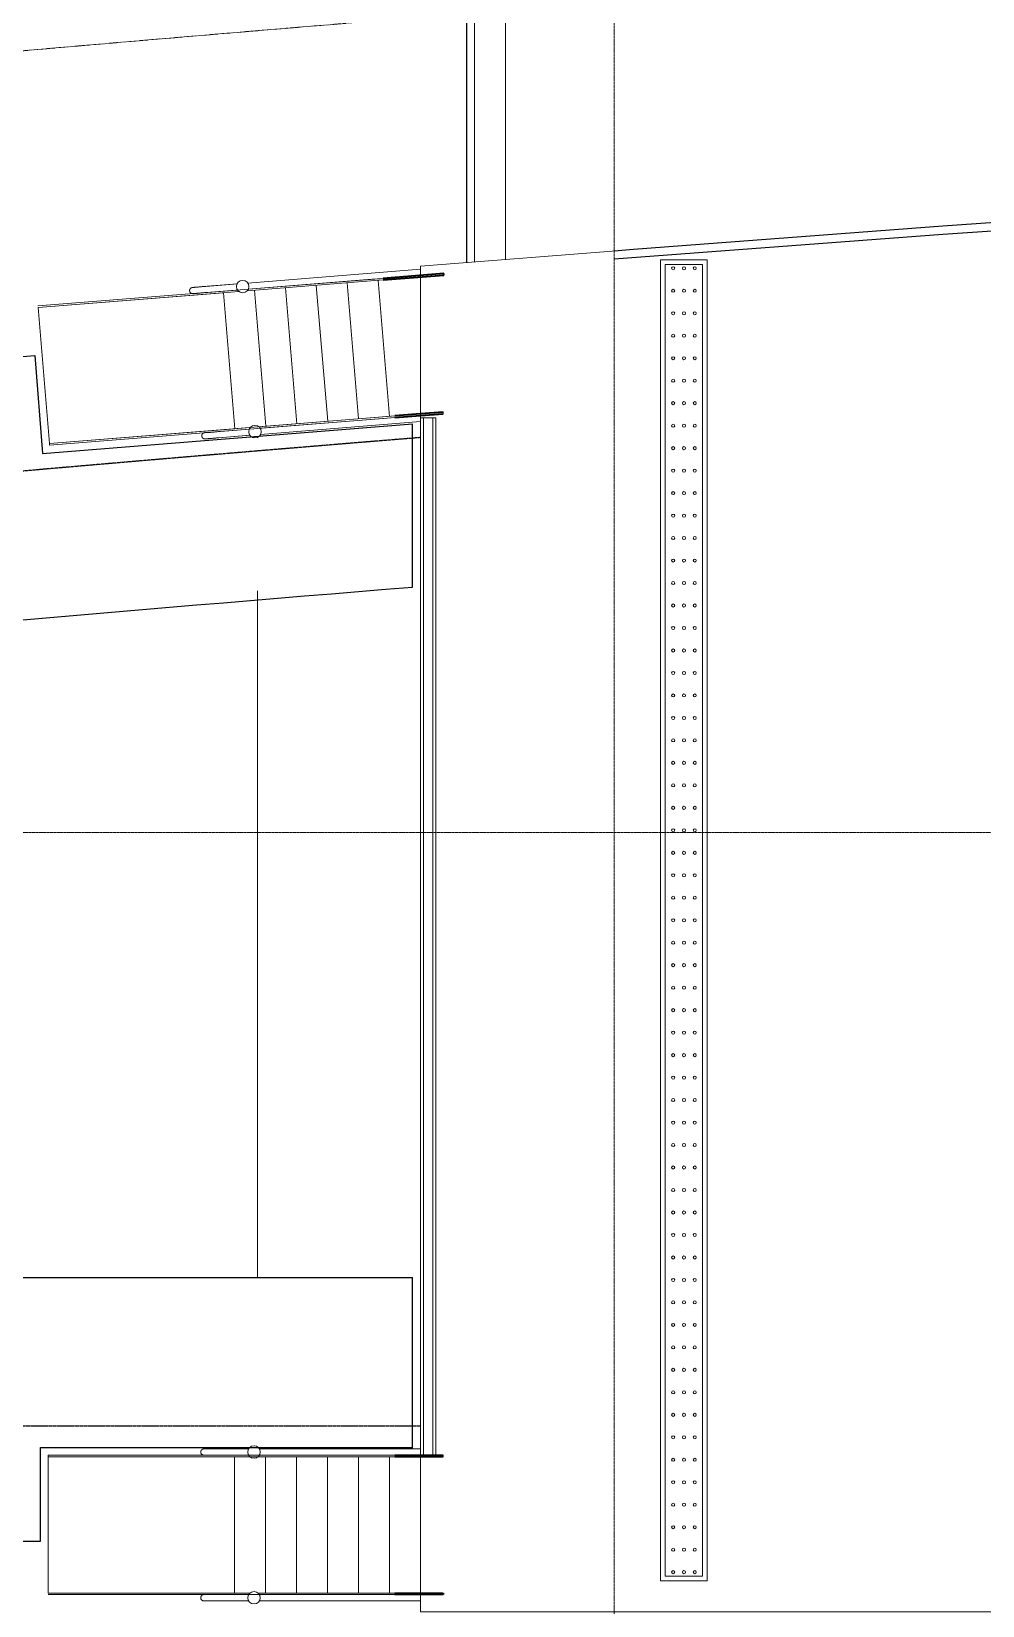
# Model space of a CAD drawing. Header units: millimetres. Extents: x -200069 to 184689, y -19972 to 101699.
# Drawn here: x -71259 to -65124, y -4985 to 5167 of the extents above; entities that cross this region are included whole.
import ezdxf

# ---------------------------------------------------------------- set-up
doc = ezdxf.new("R2010")
doc.units = ezdxf.units.MM
for name, pattern in [('CENTER', [50.8, 31.75, -6.35, 6.35, -6.35]), ('X-45-STST-GRID$0$Grid Line', [9.5, 5, -1.5, 1.5, -1.5]), ('X-45-STST-PL-PF$0$CENTER2', [28.575, 19.05, -3.175, 3.175, -3.175]), ('X-45-STST-PL-PF$0$Dash', [4, 2, -2])]:
    doc.linetypes.add(name, pattern=pattern)
doc.layers.get('Defpoints').update_dxf_attribs({"color": 6})
for name, color, linetype in [('ARC EDGE', 4, 'Continuous'), ('RC EDGE', 2, 'Continuous'), ('X-45-STST-PL-PF$0$ARC_VIADUCT', 2, 'Continuous')]:
    doc.layers.add(name, color=color, linetype=linetype)
for name, color, linetype, lineweight in [('X-45-STST-GRID$0$ARC_AXIS_LINE', 240, 'CENTER', 13), ('X-45-STST-PL-PF$0$ARC_CON-VIEW', 90, 'Continuous', 5), ('X-45-STST-PL-PF$0$ARC_FLOOR', 2, 'Continuous', 5), ('X-45-STST-PL-PF$0$ARC_GATE AXIS', 240, 'Continuous', 5), ('X-45-STST-PL-PF$0$ARC_GUTTER', 255, 'Continuous', 0), ('X-45-STST-PL-PF$0$ARC_GUTTER HATCH', 8, 'Continuous', 0), ('X-45-STST-PL-PF$0$ARC_HANDRAIL', 230, 'Continuous', 5), ('X-45-STST-PL-PF$0$ARC_STAIR-VIEW', 100, 'Continuous', 5)]:
    doc.layers.add(name, color=color, linetype=linetype, lineweight=lineweight)

# ---------------------------------------------------------------- blocks, each defined once
blk = doc.blocks.new('*U29')
at = {"layer": 'X-45-STST-PL-PF$0$ARC_GUTTER'}
for p, q in [((0, 0), (0, 300)), ((0, 300), (8519, 300)), ((8489, 270), (30, 270)), ((30, 270), (30, 30)), ((8489, 30), (8489, 270)), ((8519, 300), (8519, 0)), ((8519, 0), (0, 0)), ((30, 30), (8489, 30))]:
    blk.add_line(p, q, dxfattribs=at)
at = {"layer": 'X-45-STST-PL-PF$0$ARC_GUTTER HATCH'}
for centre, start, end in [((55, 219), 0, 180), ((55, 219), 180, 0), ((200, 219), 0, 180), ((200, 219), 180, 0), ((345, 219), 0, 180), ((345, 219), 180, 0), ((490, 219), 0, 180), ((490, 219), 180, 0), ((635, 219), 0, 180), ((635, 219), 180, 0), ((780, 219), 0, 180), ((780, 219), 180, 0), ((925, 219), 0, 180), ((925, 219), 180, 0), ((1070, 219), 0, 180), ((1070, 219), 180, 0), ((1215, 219), 0, 180), ((1215, 219), 180, 0), ((1360, 219), 0, 180), ((1360, 219), 180, 0), ((1505, 219), 0, 180), ((1505, 219), 180, 0), ((1650, 219), 0, 180), ((1650, 219), 180, 0), ((1795, 219), 0, 180), ((1795, 219), 180, 0), ((1940, 219), 0, 180), ((1940, 219), 180, 0), ((2085, 219), 0, 180), ((2085, 219), 180, 0), ((2230, 219), 0, 180), ((2230, 219), 180, 0), ((2375, 219), 0, 180), ((2375, 219), 180, 0), ((2520, 219), 0, 180), ((2520, 219), 180, 0), ((2665, 219), 0, 180), ((2665, 219), 180, 0), ((2810, 219), 0, 180), ((2810, 219), 180, 0), ((2955, 219), 0, 180), ((2955, 219), 180, 0), ((3100, 219), 0, 180), ((3100, 219), 180, 0), ((3245, 219), 0, 180), ((3245, 219), 180, 0), ((3390, 219), 0, 180), ((3390, 219), 180, 0), ((3535, 219), 0, 180), ((3535, 219), 180, 0), ((3680, 219), 0, 180), ((3680, 219), 180, 0), ((3825, 219), 0, 180), ((3825, 219), 180, 0), ((3970, 219), 0, 180), ((3970, 219), 180, 0), ((4115, 219), 0, 180), ((4115, 219), 180, 0), ((4260, 219), 0, 180), ((4260, 219), 180, 0), ((4405, 219), 0, 180), ((4405, 219), 180, 0), ((4550, 219), 0, 180), ((4550, 219), 180, 0), ((4695, 219), 0, 180), ((4695, 219), 180, 0), ((4840, 219), 0, 180), ((4840, 219), 180, 0), ((4985, 219), 0, 180), ((4985, 219), 180, 0), ((5130, 219), 0, 180), ((5130, 219), 180, 0), ((5275, 219), 0, 180), ((5275, 219), 180, 0), ((5420, 219), 0, 180), ((5420, 219), 180, 0), ((5565, 219), 0, 180), ((5565, 219), 180, 0), ((5710, 219), 0, 180), ((5710, 219), 180, 0), ((5855, 219), 0, 180), ((5855, 219), 180, 0), ((6000, 219), 0, 180), ((6000, 219), 180, 0), ((6145, 219), 0, 180), ((6145, 219), 180, 0), ((6290, 219), 0, 180), ((6290, 219), 180, 0), ((6435, 219), 0, 180), ((6435, 219), 180, 0), ((6580, 219), 0, 180), ((6580, 219), 180, 0), ((6725, 219), 0, 180), ((6725, 219), 180, 0), ((6870, 219), 0, 180), ((6870, 219), 180, 0), ((7015, 219), 0, 180), ((7015, 219), 180, 0), ((7160, 219), 0, 180), ((7160, 219), 180, 0), ((7305, 219), 0, 180), ((7305, 219), 180, 0), ((7450, 219), 0, 180), ((7450, 219), 180, 0), ((7595, 219), 0, 180), ((7595, 219), 180, 0), ((7740, 219), 0, 180), ((7740, 219), 180, 0), ((7885, 219), 0, 180), ((7885, 219), 180, 0), ((8030, 219), 0, 180), ((8030, 219), 180, 0), ((8175, 219), 0, 180), ((8175, 219), 180, 0), ((8320, 219), 0, 180), ((8320, 219), 180, 0), ((8465, 219), 0, 180), ((8465, 219), 180, 0), ((55, 150), 0, 180), ((55, 150), 180, 0), ((200, 150), 0, 180), ((200, 150), 180, 0), ((345, 150), 0, 180), ((345, 150), 180, 0), ((490, 150), 0, 180), ((490, 150), 180, 0), ((635, 150), 0, 180), ((635, 150), 180, 0), ((780, 150), 0, 180), ((780, 150), 180, 0), ((925, 150), 0, 180), ((925, 150), 180, 0), ((1070, 150), 0, 180), ((1070, 150), 180, 0), ((1215, 150), 0, 180), ((1215, 150), 180, 0), ((1360, 150), 0, 180), ((1360, 150), 180, 0), ((1505, 150), 0, 180), ((1505, 150), 180, 0), ((1650, 150), 0, 180), ((1650, 150), 180, 0), ((1795, 150), 0, 180), ((1795, 150), 180, 0), ((1940, 150), 0, 180), ((1940, 150), 180, 0), ((2085, 150), 0, 180), ((2085, 150), 180, 0), ((2230, 150), 0, 180), ((2230, 150), 180, 0), ((2375, 150), 0, 180), ((2375, 150), 180, 0), ((2520, 150), 0, 180), ((2520, 150), 180, 0), ((2665, 150), 0, 180), ((2665, 150), 180, 0), ((2810, 150), 0, 180), ((2810, 150), 180, 0), ((2955, 150), 0, 180), ((2955, 150), 180, 0), ((3100, 150), 0, 180), ((3100, 150), 180, 0), ((3245, 150), 0, 180), ((3245, 150), 180, 0), ((3390, 150), 0, 180), ((3390, 150), 180, 0), ((3535, 150), 0, 180), ((3535, 150), 180, 0), ((3680, 150), 0, 180), ((3680, 150), 180, 0), ((3825, 150), 0, 180), ((3825, 150), 180, 0), ((3970, 150), 0, 180), ((3970, 150), 180, 0), ((4115, 150), 0, 180), ((4115, 150), 180, 0), ((4260, 150), 0, 180), ((4260, 150), 180, 0), ((4405, 150), 0, 180), ((4405, 150), 180, 0), ((4550, 150), 0, 180), ((4550, 150), 180, 0), ((4695, 150), 0, 180), ((4695, 150), 180, 0), ((4840, 150), 0, 180), ((4840, 150), 180, 0), ((4985, 150), 0, 180), ((4985, 150), 180, 0), ((5130, 150), 0, 180), ((5130, 150), 180, 0), ((5275, 150), 0, 180), ((5275, 150), 180, 0), ((5420, 150), 0, 180), ((5420, 150), 180, 0), ((5565, 150), 0, 180), ((5565, 150), 180, 0), ((5710, 150), 0, 180), ((5710, 150), 180, 0), ((5855, 150), 0, 180), ((5855, 150), 180, 0), ((6000, 150), 0, 180), ((6000, 150), 180, 0), ((6145, 150), 0, 180), ((6145, 150), 180, 0), ((6290, 150), 0, 180), ((6290, 150), 180, 0), ((6435, 150), 0, 180), ((6435, 150), 180, 0), ((6580, 150), 0, 180), ((6580, 150), 180, 0), ((6725, 150), 0, 180), ((6725, 150), 180, 0), ((6870, 150), 0, 180), ((6870, 150), 180, 0), ((7015, 150), 0, 180), ((7015, 150), 180, 0), ((7160, 150), 0, 180), ((7160, 150), 180, 0), ((7305, 150), 0, 180), ((7305, 150), 180, 0), ((7450, 150), 0, 180), ((7450, 150), 180, 0), ((7595, 150), 0, 180), ((7595, 150), 180, 0), ((7740, 150), 0, 180), ((7740, 150), 180, 0), ((7885, 150), 0, 180), ((7885, 150), 180, 0), ((8030, 150), 0, 180), ((8030, 150), 180, 0), ((8175, 150), 0, 180), ((8175, 150), 180, 0), ((8320, 150), 0, 180), ((8320, 150), 180, 0), ((8465, 150), 0, 180), ((8465, 150), 180, 0), ((55, 80), 0, 180), ((55, 80), 180, 0), ((200, 80), 0, 180), ((200, 80), 180, 0), ((345, 80), 0, 180), ((345, 80), 180, 0), ((490, 80), 0, 180), ((490, 80), 180, 0), ((635, 80), 0, 180), ((635, 80), 180, 0), ((780, 80), 0, 180), ((780, 80), 180, 0), ((925, 80), 0, 180), ((925, 80), 180, 0), ((1070, 80), 0, 180), ((1070, 80), 180, 0), ((1215, 80), 0, 180), ((1215, 80), 180, 0), ((1360, 80), 0, 180), ((1360, 80), 180, 0), ((1505, 80), 0, 180), ((1505, 80), 180, 0), ((1650, 80), 0, 180), ((1650, 80), 180, 0), ((1795, 80), 0, 180), ((1795, 80), 180, 0), ((1940, 80), 0, 180), ((1940, 80), 180, 0), ((2085, 80), 0, 180), ((2085, 80), 180, 0), ((2230, 80), 0, 180), ((2230, 80), 180, 0), ((2375, 80), 0, 180), ((2375, 80), 180, 0), ((2520, 80), 0, 180), ((2520, 80), 180, 0), ((2665, 80), 0, 180), ((2665, 80), 180, 0), ((2810, 80), 0, 180), ((2810, 80), 180, 0), ((2955, 80), 0, 180), ((2955, 80), 180, 0), ((3100, 80), 0, 180), ((3100, 80), 180, 0), ((3245, 80), 0, 180), ((3245, 80), 180, 0), ((3390, 80), 0, 180), ((3390, 80), 180, 0), ((3535, 80), 0, 180), ((3535, 80), 180, 0), ((3680, 80), 0, 180), ((3680, 80), 180, 0), ((3825, 80), 0, 180), ((3825, 80), 180, 0), ((3970, 80), 0, 180), ((3970, 80), 180, 0), ((4115, 80), 0, 180), ((4115, 80), 180, 0), ((4260, 80), 0, 180), ((4260, 80), 180, 0), ((4405, 80), 0, 180), ((4405, 80), 180, 0), ((4550, 80), 0, 180), ((4550, 80), 180, 0), ((4695, 80), 0, 180), ((4695, 80), 180, 0), ((4840, 80), 0, 180), ((4840, 80), 180, 0), ((4985, 80), 0, 180), ((4985, 80), 180, 0), ((5130, 80), 0, 180), ((5130, 80), 180, 0), ((5275, 80), 0, 180), ((5275, 80), 180, 0), ((5420, 80), 0, 180), ((5420, 80), 180, 0), ((5565, 80), 0, 180), ((5565, 80), 180, 0), ((5710, 80), 0, 180), ((5710, 80), 180, 0), ((5855, 80), 0, 180), ((5855, 80), 180, 0), ((6000, 80), 0, 180), ((6000, 80), 180, 0), ((6145, 80), 0, 180), ((6145, 80), 180, 0), ((6290, 80), 0, 180), ((6290, 80), 180, 0), ((6435, 80), 0, 180), ((6435, 80), 180, 0), ((6580, 80), 0, 180), ((6580, 80), 180, 0), ((6725, 80), 0, 180), ((6725, 80), 180, 0), ((6870, 80), 0, 180), ((6870, 80), 180, 0), ((7015, 80), 0, 180), ((7015, 80), 180, 0), ((7160, 80), 0, 180), ((7160, 80), 180, 0), ((7305, 80), 0, 180), ((7305, 80), 180, 0), ((7450, 80), 0, 180), ((7450, 80), 180, 0), ((7595, 80), 0, 180), ((7595, 80), 180, 0), ((7740, 80), 0, 180), ((7740, 80), 180, 0), ((7885, 80), 0, 180), ((7885, 80), 180, 0), ((8030, 80), 0, 180), ((8030, 80), 180, 0), ((8175, 80), 0, 180), ((8175, 80), 180, 0), ((8320, 80), 0, 180), ((8320, 80), 180, 0), ((8465, 80), 0, 180), ((8465, 80), 180, 0)]:
    blk.add_arc(centre, 10, start, end, dxfattribs=at)
blk = doc.blocks.new('X-45-STST-PL-PF$0$A$C0FB117BB')
at = {"layer": 'X-45-STST-PL-PF$0$ARC_STAIR-VIEW'}
for p, q in [((-1417, -86), (-1416, -85)), ((-1417, -87), (-1417, -86)), ((-1417, -88), (-1417, -87)), ((-1417, -89), (-1417, -88)), ((-1417, -88), (-1417, -88)), ((-1417, -90), (-1417, -89)), ((-1417, -91), (-1417, -90)), ((-1417, -90), (-1417, -90)), ((-1417, -92), (-1417, -91)), ((-1417, -93), (-1417, -92)), ((-1416, -94), (-1417, -93)), ((-1417, -93), (-1417, -93)), ((-1416, -83), (-1415, -82)), ((-1416, -84), (-1416, -83)), ((-1416, -85), (-1416, -84)), ((-1416, -84), (-1416, -84)), ((-1416, -95), (-1416, -94)), ((-1416, -96), (-1416, -95)), ((-1416, -97), (-1416, -96)), ((-1416, -96), (-1416, -96)), ((-1415, -98), (-1416, -97)), ((-1415, -81), (-1414, -80)), ((-1415, -82), (-1415, -81)), ((-1415, -81), (-1415, -81)), ((-1415, -99), (-1415, -98)), ((-1414, -100), (-1415, -99)), ((-1415, -99), (-1415, -99)), ((-1414, -80), (-1414, -79)), ((-1414, -79), (-1413, -79)), ((-1414, -101), (-1414, -100)), ((-1413, -101), (-1414, -101)), ((-1413, -78), (-1412, -77)), ((-1413, -79), (-1413, -78)), ((-1413, -102), (-1413, -101)), ((-1412, -77), (-1411, -76)), ((-1412, -77), (-1412, -77)), ((-1411, -76), (-1410, -75)), ((-1411, -76), (-1411, -76)), ((-1410, -75), (-1409, -74)), ((-1410, -75), (-1410, -75)), ((-1409, -74), (-1408, -74)), ((-1408, -74), (-1408, -73)), ((-1408, -73), (-1407, -73)), ((-1407, -73), (-1406, -72)), ((-1406, -72), (-1406, -72)), ((-1406, -72), (-1405, -72)), ((-1405, -72), (-1404, -71)), ((-1404, -71), (-1403, -71)), ((-1403, -71), (-1403, -71)), ((-1403, -71), (-1402, -71)), ((-1402, -71), (-1401, -70)), ((-1401, -70), (-1400, -70)), ((-1400, -70), (-1400, -70)), ((-1400, -70), (-1399, -70)), ((-1399, -70), (-1398, -70)), ((-1398, -70), (-1397, -70)), ((-1397, -70), (-1397, -70)), ((-1396, -70), (-1397, -70)), ((-1397, -70), (-1397, -70)), ((-1397, -70), (-1397, -70)), ((-1397, -70), (-1397, -70)), ((-1397, -70), (-1396, -70)), ((-1395, -70), (-1396, -70)), ((-1396, -70), (-1396, -70)), ((-1396, -70), (-1395, -70)), ((-1394, -70), (-1395, -70)), ((-1395, -70), (-1394, -70)), ((-1393, -70), (-1394, -70)), ((-1394, -70), (-1393, -70)), ((-1391, -70), (-1393, -70)), ((-1393, -70), (-1391, -70)), ((-1389, -70), (-1391, -70)), ((-1391, -70), (-1389, -70)), ((-1388, -70), (-1389, -70)), ((-1389, -70), (-1387, -70)), ((-1385, -70), (-1388, -70)), ((-1387, -70), (-1385, -70)), ((-1383, -70), (-1385, -70)), ((-1385, -70), (-1383, -70)), ((-1383, -70), (-1380, -70)), ((-1108, -70), (-1383, -70)), ((-1380, -70), (-1377, -70)), ((-1377, -70), (-1374, -70)), ((-1374, -70), (-1371, -70)), ((-1371, -70), (-1367, -70)), ((-1367, -70), (-1364, -70)), ((-1364, -70), (-1360, -70)), ((-1360, -70), (-1356, -70)), ((-1356, -70), (-1351, -70)), ((-1351, -70), (-1347, -70)), ((-1347, -70), (-1343, -70)), ((-1343, -70), (-1338, -70)), ((-1338, -70), (-1333, -70)), ((-1333, -70), (-1328, -70)), ((-1328, -70), (-1323, -70)), ((-1323, -70), (-1318, -70)), ((-1318, -70), (-1312, -70)), ((-1312, -70), (-1310, -70)), ((-1129, -70), (-1310, -70)), ((0, -70), (-1038, -70)), ((0, -110), (0, -70)), ((0, -110), (-2400, -110)), ((-2400, -120), (-1317, -120)), ((-2400, -1000), (-2400, -120)), ((-1200, -120), (-2400, -120)), ((-1412, -103), (-1413, -102)), ((-1411, -104), (-1412, -103)), ((-1412, -103), (-1412, -103)), ((-1410, -105), (-1411, -104)), ((-1411, -104), (-1411, -104)), ((-1410, -106), (-1410, -105)), ((-1409, -106), (-1410, -106)), ((-1408, -107), (-1409, -106)), ((-1407, -107), (-1408, -107)), ((-1408, -107), (-1408, -107)), ((-1406, -108), (-1407, -107)), ((-1405, -108), (-1406, -108)), ((-1404, -109), (-1405, -108)), ((-1405, -108), (-1405, -108)), ((-1403, -109), (-1404, -109)), ((-1402, -109), (-1403, -109)), ((-1401, -110), (-1402, -109)), ((-1402, -109), (-1402, -109)), ((-1400, -110), (-1401, -110)), ((-1399, -110), (-1400, -110)), ((-1398, -110), (-1399, -110)), ((-1399, -110), (-1399, -110)), ((-1397, -110), (-1398, -110)), ((-1396, -110), (-1397, -110)), ((-1397, -110), (-1397, -110)), ((-1397, -110), (-1397, -110)), ((-1397, -110), (-1397, -110)), ((-1397, -110), (-1396, -110)), ((-1395, -110), (-1396, -110)), ((-1396, -110), (-1396, -110)), ((-1396, -110), (-1396, -110)), ((-1396, -110), (-1395, -110)), ((-1394, -110), (-1395, -110)), ((-1395, -110), (-1394, -110)), ((-1392, -110), (-1394, -110)), ((-1394, -110), (-1393, -110)), ((-1393, -110), (-1391, -110)), ((-1390, -110), (-1392, -110)), ((-1391, -110), (-1389, -110)), ((-1389, -110), (-1390, -110)), ((-1387, -110), (-1389, -110)), ((-1389, -110), (-1387, -110)), ((-1384, -110), (-1387, -110)), ((-1387, -110), (-1385, -110)), ((-1385, -110), (-1383, -110)), ((-1382, -110), (-1384, -110)), ((-1383, -110), (-1108, -110)), ((-1379, -110), (-1382, -110)), ((-1376, -110), (-1379, -110)), ((-1373, -110), (-1376, -110)), ((-1370, -110), (-1373, -110)), ((-1366, -110), (-1370, -110)), ((-1362, -110), (-1366, -110)), ((-1358, -110), (-1362, -110)), ((-1354, -110), (-1358, -110)), ((-1350, -110), (-1354, -110)), ((-1345, -110), (-1350, -110)), ((-1341, -110), (-1345, -110)), ((-1336, -110), (-1341, -110)), ((-1331, -110), (-1336, -110)), ((-1326, -110), (-1331, -110)), ((-1321, -110), (-1326, -110)), ((-1316, -110), (-1321, -110)), ((-1099, -120), (-1317, -120)), ((-1310, -110), (-1316, -110)), ((-1310, -110), (-1218, -110)), ((-1220, -110), (-1108, -110)), ((-1200, -1000), (-1200, -120)), ((-165, -120), (-1047, -120)), ((-1038, -110), (-239, -110)), ((-1000, -1000), (-1000, -120)), ((-800, -1000), (-800, -120)), ((-600, -1000), (-600, -120)), ((-400, -1000), (-400, -120)), ((-240, -110), (-165, -110)), ((-200, -1000), (-200, -120)), ((0, -1000), (0, -120)), ((-2400, -1000), (0, -1000)), ((-1200, -1000), (-2400, -1000)), ((-2400, -1000), (-2400, -1010)), ((0, -1010), (-2400, -1010)), ((-1410, -1015), (-1411, -1016)), ((-1409, -1014), (-1410, -1014)), ((-1410, -1014), (-1410, -1015)), ((-1408, -1013), (-1409, -1014)), ((-1407, -1013), (-1408, -1013)), ((-1408, -1013), (-1408, -1013)), ((-1406, -1012), (-1407, -1013)), ((-1405, -1012), (-1406, -1012)), ((-1404, -1011), (-1405, -1012)), ((-1405, -1012), (-1405, -1012)), ((-1403, -1011), (-1404, -1011)), ((-1402, -1011), (-1403, -1011)), ((-1401, -1010), (-1402, -1011)), ((-1402, -1011), (-1402, -1011)), ((-1400, -1010), (-1401, -1010)), ((-1399, -1010), (-1400, -1010)), ((-1398, -1010), (-1399, -1010)), ((-1399, -1010), (-1399, -1010)), ((-1397, -1010), (-1398, -1010)), ((-1396, -1010), (-1397, -1010)), ((-1397, -1010), (-1397, -1010)), ((-1397, -1010), (-1397, -1010)), ((-1397, -1010), (-1397, -1010)), ((-1397, -1010), (-1396, -1010)), ((-1395, -1010), (-1396, -1010)), ((-1396, -1010), (-1396, -1010)), ((-1396, -1010), (-1396, -1010)), ((-1396, -1010), (-1395, -1010)), ((-1394, -1010), (-1395, -1010)), ((-1395, -1010), (-1394, -1010)), ((-1392, -1010), (-1394, -1010)), ((-1394, -1010), (-1393, -1010)), ((-1393, -1010), (-1391, -1010)), ((-1390, -1010), (-1392, -1010)), ((-1391, -1010), (-1389, -1010)), ((-1389, -1010), (-1390, -1010)), ((-1387, -1010), (-1389, -1010)), ((-1389, -1010), (-1387, -1010)), ((-1384, -1010), (-1387, -1010)), ((-1387, -1010), (-1385, -1010)), ((-1385, -1010), (-1383, -1010)), ((-1382, -1010), (-1384, -1010)), ((-1383, -1010), (-1108, -1010)), ((-1379, -1010), (-1382, -1010)), ((-1376, -1010), (-1379, -1010)), ((-1373, -1010), (-1376, -1010)), ((-1370, -1010), (-1373, -1010)), ((-1366, -1010), (-1370, -1010)), ((-1362, -1010), (-1366, -1010)), ((-1358, -1010), (-1362, -1010)), ((-1354, -1010), (-1358, -1010)), ((-1350, -1010), (-1354, -1010)), ((-1345, -1010), (-1350, -1010)), ((-1341, -1010), (-1345, -1010)), ((-1336, -1010), (-1341, -1010)), ((-1331, -1010), (-1336, -1010)), ((-1326, -1010), (-1331, -1010)), ((-1321, -1010), (-1326, -1010)), ((-1316, -1010), (-1321, -1010)), ((-1099, -1000), (-1317, -1000)), ((-1310, -1010), (-1316, -1010)), ((-1310, -1010), (-1218, -1010)), ((-1220, -1010), (-1108, -1010)), ((-165, -1000), (-1047, -1000)), ((-1038, -1010), (-239, -1010)), ((-165, -1010), (-240, -1010)), ((-240, -1010), (-165, -1010)), ((0, -1000), (146, -1000)), ((0, -1050), (0, -1010)), ((146, -1010), (0, -1010)), ((146, -1000), (146, -1010)), ((-1416, -1026), (-1417, -1027)), ((-1417, -1027), (-1417, -1027)), ((-1417, -1027), (-1417, -1028)), ((-1417, -1028), (-1417, -1029)), ((-1417, -1029), (-1417, -1030)), ((-1417, -1030), (-1417, -1031)), ((-1417, -1030), (-1417, -1030)), ((-1417, -1031), (-1417, -1032)), ((-1417, -1032), (-1417, -1032)), ((-1417, -1032), (-1417, -1033)), ((-1417, -1033), (-1417, -1034)), ((-1417, -1034), (-1416, -1035)), ((-1415, -1022), (-1416, -1023)), ((-1416, -1023), (-1416, -1024)), ((-1416, -1024), (-1416, -1024)), ((-1416, -1024), (-1416, -1025)), ((-1416, -1025), (-1416, -1026)), ((-1416, -1035), (-1416, -1036)), ((-1416, -1036), (-1416, -1036)), ((-1416, -1036), (-1416, -1037)), ((-1416, -1037), (-1415, -1038)), ((-1414, -1020), (-1415, -1021)), ((-1415, -1021), (-1415, -1021)), ((-1415, -1021), (-1415, -1022)), ((-1415, -1038), (-1415, -1039)), ((-1415, -1039), (-1415, -1039)), ((-1415, -1039), (-1414, -1040)), ((-1413, -1019), (-1414, -1019)), ((-1414, -1019), (-1414, -1020)), ((-1414, -1040), (-1414, -1041)), ((-1414, -1041), (-1413, -1041)), ((-1412, -1017), (-1413, -1018)), ((-1413, -1018), (-1413, -1019)), ((-1413, -1041), (-1413, -1042)), ((-1413, -1042), (-1412, -1043)), ((-1411, -1016), (-1412, -1017)), ((-1412, -1017), (-1412, -1017)), ((-1412, -1043), (-1412, -1043)), ((-1412, -1043), (-1411, -1044)), ((-1411, -1016), (-1411, -1016)), ((-1411, -1044), (-1411, -1044)), ((-1411, -1044), (-1410, -1045)), ((-1410, -1045), (-1410, -1045)), ((-1410, -1045), (-1409, -1046)), ((-1409, -1046), (-1408, -1046)), ((-1408, -1046), (-1408, -1047)), ((-1408, -1047), (-1407, -1047)), ((-1407, -1047), (-1406, -1048)), ((-1406, -1048), (-1406, -1048)), ((-1406, -1048), (-1405, -1048)), ((-1405, -1048), (-1404, -1049)), ((-1404, -1049), (-1403, -1049)), ((-1403, -1049), (-1403, -1049)), ((-1403, -1049), (-1402, -1049)), ((-1402, -1049), (-1401, -1050)), ((-1401, -1050), (-1400, -1050)), ((-1400, -1050), (-1400, -1050)), ((-1400, -1050), (-1399, -1050)), ((-1399, -1050), (-1398, -1050)), ((-1398, -1050), (-1397, -1050)), ((-1397, -1050), (-1397, -1050)), ((-1396, -1050), (-1397, -1050)), ((-1397, -1050), (-1397, -1050)), ((-1397, -1050), (-1397, -1050)), ((-1397, -1050), (-1397, -1050)), ((-1397, -1050), (-1396, -1050)), ((-1395, -1050), (-1396, -1050)), ((-1396, -1050), (-1396, -1050)), ((-1396, -1050), (-1395, -1050)), ((-1394, -1050), (-1395, -1050)), ((-1395, -1050), (-1394, -1050)), ((-1393, -1050), (-1394, -1050)), ((-1394, -1050), (-1393, -1050)), ((-1391, -1050), (-1393, -1050)), ((-1393, -1050), (-1391, -1050)), ((-1389, -1050), (-1391, -1050)), ((-1391, -1050), (-1389, -1050)), ((-1388, -1050), (-1389, -1050)), ((-1389, -1050), (-1387, -1050)), ((-1385, -1050), (-1388, -1050)), ((-1387, -1050), (-1385, -1050)), ((-1383, -1050), (-1385, -1050)), ((-1385, -1050), (-1383, -1050)), ((-1383, -1050), (-1380, -1050)), ((-1108, -1050), (-1383, -1050)), ((-1380, -1050), (-1377, -1050)), ((-1377, -1050), (-1374, -1050)), ((-1374, -1050), (-1371, -1050)), ((-1371, -1050), (-1367, -1050)), ((-1367, -1050), (-1364, -1050)), ((-1364, -1050), (-1360, -1050)), ((-1360, -1050), (-1356, -1050)), ((-1356, -1050), (-1351, -1050)), ((-1351, -1050), (-1347, -1050)), ((-1347, -1050), (-1343, -1050)), ((-1343, -1050), (-1338, -1050)), ((-1338, -1050), (-1333, -1050)), ((-1333, -1050), (-1328, -1050)), ((-1328, -1050), (-1323, -1050)), ((-1323, -1050), (-1318, -1050)), ((-1318, -1050), (-1312, -1050)), ((-1312, -1050), (-1310, -1050)), ((-1129, -1050), (-1310, -1050)), ((0, -1050), (-1038, -1050))]:
    blk.add_line(p, q, dxfattribs=at)
at = {"layer": 'X-45-STST-PL-PF$0$ARC_STAIR-VIEW', "lineweight": 35}
for p, q in [((146, -110), (-165, -110)), ((-165, -120), (146, -120)), ((146, -120), (146, -110)), ((0, -1000), (-165, -1000)), ((-165, -1010), (0, -1010)), ((146, -1000), (0, -1000)), ((0, -1010), (146, -1010))]:
    blk.add_line(p, q, dxfattribs=at)
at = {"layer": 'X-45-STST-PL-PF$0$ARC_STAIR-VIEW'}
for centre in [(-1073, -90), (-1073, -1030)]:
    blk.add_circle(centre, 40, dxfattribs=at)
blk = doc.blocks.new('X-45-STST-PL-PF$0$A$C77EC25BD')
at = {"layer": 'X-45-STST-PL-PF$0$ARC_STAIR-VIEW'}
for p, q in [((1, -70), (-1113, -159)), ((1, -110), (1, -70)), ((5, -110), (-2467, -307)), ((-1489, -204), (-1488, -203)), ((-1488, -201), (-1488, -200)), ((-1488, -200), (-1487, -200)), ((-1488, -202), (-1488, -201)), ((-1488, -203), (-1488, -202)), ((-1487, -199), (-1487, -198)), ((-1487, -198), (-1486, -198)), ((-1487, -200), (-1487, -199)), ((-1486, -197), (-1485, -196)), ((-1486, -198), (-1486, -197)), ((-1485, -196), (-1484, -195)), ((-1485, -196), (-1485, -196)), ((-1484, -195), (-1484, -194)), ((-1484, -194), (-1483, -194)), ((-1483, -194), (-1483, -193)), ((-1483, -193), (-1482, -193)), ((-1482, -193), (-1482, -192)), ((-1482, -192), (-1481, -192)), ((-1481, -192), (-1480, -191)), ((-1480, -191), (-1479, -190)), ((-1480, -191), (-1480, -191)), ((-1479, -190), (-1478, -190)), ((-1478, -190), (-1477, -189)), ((-1478, -190), (-1478, -190)), ((-1477, -189), (-1476, -189)), ((-1476, -189), (-1475, -189)), ((-1475, -189), (-1475, -188)), ((-1475, -188), (-1474, -188)), ((-1474, -188), (-1473, -188)), ((-1473, -188), (-1472, -188)), ((-1472, -188), (-1472, -188)), ((-1472, -188), (-1471, -188)), ((-1471, -188), (-1471, -188)), ((-1470, -188), (-1471, -188)), ((-1471, -188), (-1470, -188)), ((-1469, -187), (-1470, -187)), ((-1470, -187), (-1470, -188)), ((-1470, -188), (-1469, -187)), ((-1470, -188), (-1470, -188)), ((-1470, -188), (-1470, -188)), ((-1468, -187), (-1469, -187)), ((-1469, -187), (-1469, -187)), ((-1469, -187), (-1468, -187)), ((-1466, -187), (-1468, -187)), ((-1468, -187), (-1466, -187)), ((-1465, -187), (-1466, -187)), ((-1466, -187), (-1465, -187)), ((-1463, -187), (-1465, -187)), ((-1465, -187), (-1463, -187)), ((-1461, -187), (-1463, -187)), ((-1463, -187), (-1461, -187)), ((-1459, -187), (-1461, -187)), ((-1461, -187), (-1459, -187)), ((-1457, -186), (-1459, -187)), ((-1459, -187), (-1456, -186)), ((-1182, -165), (-1457, -186)), ((-1456, -186), (-1454, -186)), ((-1454, -186), (-1451, -186)), ((-1451, -186), (-1448, -186)), ((-1448, -186), (-1444, -185)), ((-1444, -185), (-1441, -185)), ((-1441, -185), (-1437, -185)), ((-1437, -185), (-1433, -185)), ((-1433, -185), (-1429, -184)), ((-1429, -184), (-1425, -184)), ((-1425, -184), (-1421, -184)), ((-1421, -184), (-1416, -183)), ((-1416, -183), (-1412, -183)), ((-1412, -183), (-1407, -182)), ((-1407, -182), (-1402, -182)), ((-1402, -182), (-1397, -182)), ((-1397, -182), (-1391, -181)), ((-1391, -181), (-1386, -181)), ((-1386, -181), (-1384, -181)), ((-1204, -166), (-1384, -181)), ((-239, -139), (-1117, -210)), ((-1110, -199), (-313, -135)), ((-797, -1067), (-871, -190)), ((-598, -1051), (-672, -174)), ((-399, -1035), (-473, -158)), ((-314, -135), (-239, -129)), ((-199, -1019), (-273, -142)), ((0, -1003), (1, -110)), ((-1270, -222), (-2466, -317)), ((-2466, -317), (-1387, -231)), ((-1489, -205), (-1489, -204)), ((-1489, -204), (-1489, -204)), ((-1489, -206), (-1489, -205)), ((-1489, -207), (-1489, -206)), ((-1489, -208), (-1489, -207)), ((-1489, -209), (-1489, -208)), ((-1489, -208), (-1489, -208)), ((-1489, -210), (-1489, -209)), ((-1489, -209), (-1489, -209)), ((-1489, -211), (-1489, -210)), ((-1488, -212), (-1489, -211)), ((-1488, -213), (-1488, -212)), ((-1488, -212), (-1488, -212)), ((-1488, -214), (-1488, -213)), ((-1488, -215), (-1488, -214)), ((-1487, -215), (-1488, -215)), ((-1487, -216), (-1487, -215)), ((-1487, -217), (-1487, -216)), ((-1486, -218), (-1487, -217)), ((-1485, -219), (-1486, -218)), ((-1486, -218), (-1486, -218)), ((-1485, -220), (-1485, -219)), ((-1484, -220), (-1485, -220)), ((-1484, -221), (-1484, -220)), ((-1483, -221), (-1484, -221)), ((-1483, -222), (-1483, -221)), ((-1482, -223), (-1483, -222)), ((-1481, -224), (-1482, -223)), ((-1482, -223), (-1482, -223)), ((-1480, -224), (-1481, -224)), ((-1479, -225), (-1480, -224)), ((-1480, -224), (-1480, -224)), ((-1478, -225), (-1479, -225)), ((-1477, -226), (-1478, -225)), ((-1476, -226), (-1477, -226)), ((-1477, -226), (-1477, -226)), ((-1475, -226), (-1476, -226)), ((-1474, -227), (-1475, -226)), ((-1473, -227), (-1474, -227)), ((-1474, -227), (-1474, -227)), ((-1472, -227), (-1473, -227)), ((-1471, -227), (-1472, -227)), ((-1470, -227), (-1471, -227)), ((-1471, -227), (-1471, -227)), ((-1469, -228), (-1470, -227)), ((-1468, -227), (-1469, -228)), ((-1467, -227), (-1468, -227)), ((-1466, -227), (-1467, -227)), ((-1467, -227), (-1467, -227)), ((-1467, -227), (-1467, -227)), ((-1467, -227), (-1467, -227)), ((-1467, -227), (-1467, -227)), ((-1467, -227), (-1467, -227)), ((-1467, -227), (-1466, -227)), ((-1465, -227), (-1466, -227)), ((-1466, -227), (-1465, -227)), ((-1464, -227), (-1465, -227)), ((-1465, -227), (-1464, -227)), ((-1463, -227), (-1464, -227)), ((-1464, -227), (-1463, -227)), ((-1461, -227), (-1463, -227)), ((-1463, -227), (-1462, -227)), ((-1462, -227), (-1460, -227)), ((-1459, -227), (-1461, -227)), ((-1460, -227), (-1458, -227)), ((-1457, -227), (-1459, -227)), ((-1458, -227), (-1456, -227)), ((-1455, -226), (-1457, -227)), ((-1456, -227), (-1453, -226)), ((-1452, -226), (-1455, -226)), ((-1453, -226), (-1179, -204)), ((-1449, -226), (-1452, -226)), ((-1446, -226), (-1449, -226)), ((-1443, -226), (-1446, -226)), ((-1440, -225), (-1443, -226)), ((-1436, -225), (-1440, -225)), ((-1433, -225), (-1436, -225)), ((-1429, -224), (-1433, -225)), ((-1425, -224), (-1429, -224)), ((-1420, -224), (-1425, -224)), ((-1416, -223), (-1420, -224)), ((-1411, -223), (-1416, -223)), ((-1407, -223), (-1411, -223)), ((-1402, -222), (-1407, -223)), ((-1397, -222), (-1402, -222)), ((-1392, -221), (-1397, -222)), ((-1386, -221), (-1392, -221)), ((-1170, -214), (-1387, -231)), ((-1381, -221), (-1386, -221)), ((-1381, -221), (-1289, -213)), ((-1291, -213), (-1179, -204)), ((-1196, -1099), (-1270, -222)), ((-997, -1083), (-1071, -206)), ((-2392, -1194), (-2466, -317)), ((-2392, -1194), (0, -1003)), ((1, -1013), (-2392, -1204)), ((0, -1003), (146, -992)), ((0, -1053), (0, -1013)), ((147, -1002), (1, -1013)), ((146, -992), (147, -1002)), ((-1196, -1099), (-2392, -1194)), ((-1378, -1123), (-1103, -1101)), ((-1096, -1091), (-1313, -1108)), ((-1305, -1117), (-1214, -1110)), ((-1215, -1110), (-1103, -1101)), ((-165, -1016), (-1043, -1086)), ((-1034, -1096), (-238, -1032)), ((0, -1053), (-1031, -1136)), ((-164, -1026), (-239, -1032)), ((-239, -1032), (-164, -1026)), ((-2392, -1194), (-2392, -1204)), ((-1409, -1139), (-1410, -1140)), ((-1410, -1140), (-1410, -1141)), ((-1410, -1141), (-1410, -1142)), ((-1410, -1142), (-1410, -1142)), ((-1410, -1142), (-1410, -1143)), ((-1410, -1143), (-1410, -1144)), ((-1410, -1144), (-1410, -1145)), ((-1410, -1145), (-1410, -1146)), ((-1410, -1146), (-1410, -1147)), ((-1410, -1146), (-1410, -1146)), ((-1410, -1147), (-1410, -1147)), ((-1410, -1147), (-1410, -1148)), ((-1410, -1148), (-1410, -1149)), ((-1410, -1149), (-1409, -1150)), ((-1408, -1136), (-1409, -1137)), ((-1409, -1137), (-1409, -1138)), ((-1409, -1138), (-1409, -1139)), ((-1409, -1139), (-1409, -1139)), ((-1409, -1150), (-1409, -1151)), ((-1409, -1151), (-1409, -1151)), ((-1409, -1151), (-1409, -1152)), ((-1409, -1152), (-1408, -1153)), ((-1407, -1134), (-1408, -1135)), ((-1408, -1135), (-1408, -1136)), ((-1408, -1136), (-1408, -1136)), ((-1408, -1153), (-1408, -1154)), ((-1408, -1154), (-1407, -1154)), ((-1406, -1133), (-1407, -1133)), ((-1407, -1133), (-1407, -1134)), ((-1407, -1154), (-1407, -1155)), ((-1407, -1155), (-1407, -1156)), ((-1407, -1156), (-1406, -1156)), ((-1405, -1131), (-1406, -1132)), ((-1406, -1132), (-1406, -1132)), ((-1406, -1132), (-1406, -1133)), ((-1406, -1156), (-1406, -1157)), ((-1406, -1157), (-1405, -1157)), ((-1404, -1130), (-1405, -1131)), ((-1405, -1157), (-1405, -1158)), ((-1405, -1158), (-1404, -1159)), ((-1403, -1129), (-1404, -1130)), ((-1404, -1130), (-1404, -1130)), ((-1404, -1159), (-1403, -1159)), ((-1402, -1128), (-1403, -1129)), ((-1403, -1129), (-1403, -1129)), ((-1403, -1159), (-1403, -1160)), ((-1403, -1160), (-1402, -1160)), ((-1401, -1128), (-1402, -1128)), ((-1402, -1160), (-1402, -1161)), ((-1402, -1161), (-1401, -1161)), ((-1400, -1127), (-1401, -1127)), ((-1401, -1127), (-1401, -1128)), ((-1401, -1161), (-1400, -1162)), ((-1399, -1127), (-1400, -1127)), ((-1400, -1162), (-1400, -1162)), ((-1400, -1162), (-1399, -1162)), ((-1398, -1126), (-1399, -1126)), ((-1399, -1126), (-1399, -1127)), ((-1399, -1162), (-1398, -1163)), ((-1397, -1126), (-1398, -1126)), ((-1398, -1163), (-1397, -1163)), ((-1396, -1125), (-1397, -1126)), ((-1397, -1163), (-1397, -1163)), ((-1397, -1163), (-1396, -1163)), ((-1395, -1125), (-1396, -1125)), ((-1396, -1125), (-1396, -1125)), ((-1396, -1163), (-1395, -1164)), ((-1394, -1125), (-1395, -1125)), ((-1395, -1164), (-1394, -1164)), ((-1393, -1125), (-1394, -1125)), ((-1394, -1164), (-1394, -1164)), ((-1394, -1164), (-1393, -1164)), ((-1392, -1124), (-1393, -1124)), ((-1393, -1124), (-1393, -1125)), ((-1393, -1164), (-1392, -1164)), ((-1391, -1124), (-1392, -1124)), ((-1392, -1124), (-1392, -1124)), ((-1392, -1124), (-1392, -1124)), ((-1392, -1124), (-1391, -1124)), ((-1392, -1164), (-1391, -1164)), ((-1390, -1124), (-1391, -1124)), ((-1391, -1124), (-1391, -1124)), ((-1391, -1124), (-1391, -1124)), ((-1391, -1124), (-1390, -1124)), ((-1391, -1164), (-1390, -1164)), ((-1389, -1124), (-1390, -1124)), ((-1390, -1124), (-1389, -1124)), ((-1390, -1164), (-1390, -1164)), ((-1390, -1164), (-1389, -1164)), ((-1388, -1124), (-1389, -1124)), ((-1389, -1124), (-1387, -1124)), ((-1389, -1164), (-1389, -1164)), ((-1388, -1164), (-1389, -1164)), ((-1389, -1164), (-1388, -1164)), ((-1387, -1124), (-1388, -1124)), ((-1387, -1164), (-1388, -1164)), ((-1388, -1164), (-1388, -1164)), ((-1388, -1164), (-1388, -1164)), ((-1388, -1164), (-1388, -1164)), ((-1388, -1164), (-1387, -1164)), ((-1385, -1124), (-1387, -1124)), ((-1387, -1124), (-1386, -1124)), ((-1386, -1164), (-1387, -1164)), ((-1387, -1164), (-1387, -1164)), ((-1387, -1164), (-1386, -1164)), ((-1386, -1124), (-1384, -1124)), ((-1384, -1164), (-1386, -1164)), ((-1386, -1164), (-1384, -1164)), ((-1383, -1124), (-1385, -1124)), ((-1384, -1124), (-1382, -1124)), ((-1383, -1164), (-1384, -1164)), ((-1384, -1164), (-1383, -1164)), ((-1381, -1124), (-1383, -1124)), ((-1381, -1164), (-1383, -1164)), ((-1383, -1164), (-1381, -1164)), ((-1382, -1124), (-1380, -1123)), ((-1379, -1123), (-1381, -1124)), ((-1379, -1163), (-1381, -1164)), ((-1381, -1164), (-1379, -1163)), ((-1380, -1123), (-1378, -1123)), ((-1377, -1123), (-1379, -1123)), ((-1377, -1163), (-1379, -1163)), ((-1379, -1163), (-1377, -1163)), ((-1374, -1123), (-1377, -1123)), ((-1375, -1163), (-1377, -1163)), ((-1377, -1163), (-1374, -1163)), ((-1100, -1141), (-1375, -1163)), ((-1371, -1123), (-1374, -1123)), ((-1374, -1163), (-1372, -1163)), ((-1372, -1163), (-1369, -1163)), ((-1368, -1122), (-1371, -1123)), ((-1369, -1163), (-1366, -1162)), ((-1364, -1122), (-1368, -1122)), ((-1366, -1162), (-1362, -1162)), ((-1361, -1122), (-1364, -1122)), ((-1362, -1162), (-1359, -1162)), ((-1357, -1122), (-1361, -1122)), ((-1359, -1162), (-1355, -1162)), ((-1353, -1121), (-1357, -1122)), ((-1355, -1162), (-1351, -1161)), ((-1349, -1121), (-1353, -1121)), ((-1351, -1161), (-1347, -1161)), ((-1345, -1121), (-1349, -1121)), ((-1347, -1161), (-1343, -1161)), ((-1340, -1120), (-1345, -1121)), ((-1343, -1161), (-1339, -1160)), ((-1336, -1120), (-1340, -1120)), ((-1339, -1160), (-1334, -1160)), ((-1331, -1120), (-1336, -1120)), ((-1334, -1160), (-1330, -1160)), ((-1326, -1119), (-1331, -1120)), ((-1330, -1160), (-1325, -1159)), ((-1321, -1119), (-1326, -1119)), ((-1325, -1159), (-1320, -1159)), ((-1316, -1118), (-1321, -1119)), ((-1320, -1159), (-1315, -1158)), ((-1311, -1118), (-1316, -1118)), ((-1315, -1158), (-1309, -1158)), ((-1305, -1117), (-1311, -1118)), ((-1309, -1158), (-1304, -1157)), ((-1304, -1157), (-1302, -1157)), ((-1122, -1143), (-1302, -1157))]:
    blk.add_line(p, q, dxfattribs=at)
at = {"layer": 'X-45-STST-PL-PF$0$ARC_STAIR-VIEW', "lineweight": 35}
for p, q in [((151, -98), (-239, -129)), ((151, -108), (151, -98)), ((-239, -139), (151, -108)), ((0, -1003), (-165, -1016)), ((-164, -1026), (1, -1013)), ((146, -992), (0, -1003)), ((1, -1013), (147, -1002))]:
    blk.add_line(p, q, dxfattribs=at)
at = {"layer": 'X-45-STST-PL-PF$0$ARC_STAIR-VIEW'}
for centre in [(-1146, -182), (-1067, -1118)]:
    blk.add_circle(centre, 40, dxfattribs=at)
blk = doc.blocks.new('X-45-STST-PL-PF$0$A$C23A964A8')
at = {"layer": 'X-45-STST-PL-PF$0$ARC_VIADUCT', "color": 8, "linetype": 'X-45-STST-PL-PF$0$Dash'}
blk.add_line((-74936, -3825), (-68750, -3825), dxfattribs=at)
at = {"layer": 'X-45-STST-PL-PF$0$ARC_VIADUCT'}
for points in [[(-68450, 3677), (-68450, 9002)], [(-68800, -3975), (-68800, -2870)], [(-74936, -4570), (-71200, -4570), (-71200, -3965), (-68800, -3965)]]:
    blk.add_lwpolyline(points, dxfattribs=at)
blk.add_lwpolyline([(-68450, 3627), (-68450, 3627)], close=True, dxfattribs=at)
at = {"layer": 'X-45-STST-PL-PF$0$ARC_VIADUCT', "flags": 128}
blk.add_lwpolyline([(-74528, 2777, -0.002079), (-71238, 3078), (-71187, 2446), (-68800, 2637)], format="xyb", dxfattribs=at)
at = {"layer": 'X-45-STST-PL-PF$0$ARC_VIADUCT'}
blk.add_lwpolyline([(-74374, 1092, -0.003522), (-68800, 1584), (-68800, 2637)], format="xyb", dxfattribs=at)
at = {"layer": 'X-45-STST-PL-PF$0$ARC_VIADUCT', "flags": 128}
blk.add_lwpolyline([(-74936, -2870), (-68800, -2870)], dxfattribs=at)
at = {"layer": 'X-45-STST-PL-PF$0$ARC_VIADUCT', "color": 8, "linetype": 'X-45-STST-PL-PF$0$Dash'}
blk.add_arc((-36653, -393403), 397250, 94.6344, 95.46133, dxfattribs=at)
blk = doc.blocks.new('platform nosing')
at = {"layer": 'ARC EDGE', "flags": 128}
blk.add_lwpolyline([(27094, 4949), (26094, 4930), (24095, 4900), (22095, 4860), (20096, 4810), (18097, 4750), (16098, 4680), (14099, 4600), (12101, 4510), (10104, 4410), (8107, 4301), (6111, 4181), (4115, 4051), (2120, 3911), (125, 3761), (0, 3751)], dxfattribs=at)
at = {"layer": 'RC EDGE', "color": 2, "flags": 128}
blk.add_lwpolyline([(0, 3701), (2120, 3861), (6111, 4131), (10104, 4360), (16098, 4630), (24095, 4850), (30094, 4943), (36094, 4995), (99922, 4995), (105922, 4943), (111922, 4850), (119918, 4630), (125912, 4360), (129906, 4131), (133897, 3861), (135000, 3782)], dxfattribs=at)

msp = doc.modelspace()

# ---------------------------------------------------------------- linework, layer by layer
at = {"layer": 'X-45-STST-GRID$0$ARC_AXIS_LINE', "linetype": 'X-45-STST-GRID$0$Grid Line'}
for p, q in [((-67500, -17972), (-67500, 11143)), ((-90950, 0), (100848, 0))]:
    msp.add_line(p, q, dxfattribs=at)
at = {"layer": 'X-45-STST-PL-PF$0$ARC_CON-VIEW', "flags": 128}
for points in [[(-68400, 3681), (-68400, 9075)], [(-68200, 3697), (-68200, 9075)], [(-69800, 1559), (-69800, -2870)]]:
    msp.add_lwpolyline(points, dxfattribs=at)
at = {"layer": 'X-45-STST-PL-PF$0$ARC_FLOOR'}
for points in [[(-40406, 4949), (-41406, 4930), (-43405, 4900), (-45405, 4860), (-47404, 4810), (-49403, 4750), (-51402, 4680), (-53401, 4600), (-55399, 4510), (-57396, 4410), (-59393, 4301), (-61389, 4181), (-63385, 4051), (-65380, 3911), (-67375, 3761), (-68750, 3654)], [(-68750, 3654), (-68750, -5025), (68750, -5025)]]:
    msp.add_lwpolyline(points, dxfattribs=at)
msp.add_lwpolyline([(-68750, -4025), (-68650, -4025), (-68650, 2675), (-68750, 2675)], close=True, dxfattribs=at)
at = {"layer": 'X-45-STST-PL-PF$0$ARC_GATE AXIS', "linetype": 'X-45-STST-PL-PF$0$CENTER2', "lineweight": 18}
msp.add_lwpolyline([(32422, 6575), (-31406, 6575), (-31746, 6575), (-32746, 6575), (-33746, 6575), (-34746, 6574), (-35746, 6573), (-36746, 6571), (-37746, 6568), (-38746, 6562), (-39746, 6555), (-40746, 6546), (-41406, 6538, 0.029169), (-87919, 3238)], format="xyb", dxfattribs=at)
at = {"layer": 'X-45-STST-PL-PF$0$ARC_HANDRAIL'}
msp.add_lwpolyline([(-68730, -4025), (-68670, -4025), (-68670, 2675), (-68730, 2675)], close=True, dxfattribs=at)

# ---------------------------------------------------------------- block references
at = {"linetype": 'Continuous', "rotation": 90}
msp.add_blockref('*U29', (-66900, -4825), dxfattribs=at)
at = {"layer": 'Defpoints'}
msp.add_blockref('platform nosing', (-67500, 0), dxfattribs=at)
at = {"layer": 'X-45-STST-PL-PF$0$ARC_STAIR-VIEW'}
msp.add_blockref('X-45-STST-PL-PF$0$A$C77EC25BD', (-68750, 3704), dxfattribs=at)
at = {"layer": 'X-45-STST-PL-PF$0$ARC_STAIR-VIEW', "xscale": -1, "rotation": 180}
msp.add_blockref('X-45-STST-PL-PF$0$A$C0FB117BB', (-68750, -5025), dxfattribs=at)
at = {"layer": 'X-45-STST-PL-PF$0$ARC_VIADUCT'}
msp.add_blockref('X-45-STST-PL-PF$0$A$C23A964A8', (0, 0), dxfattribs=at)

doc.saveas('drawing.dxf')
